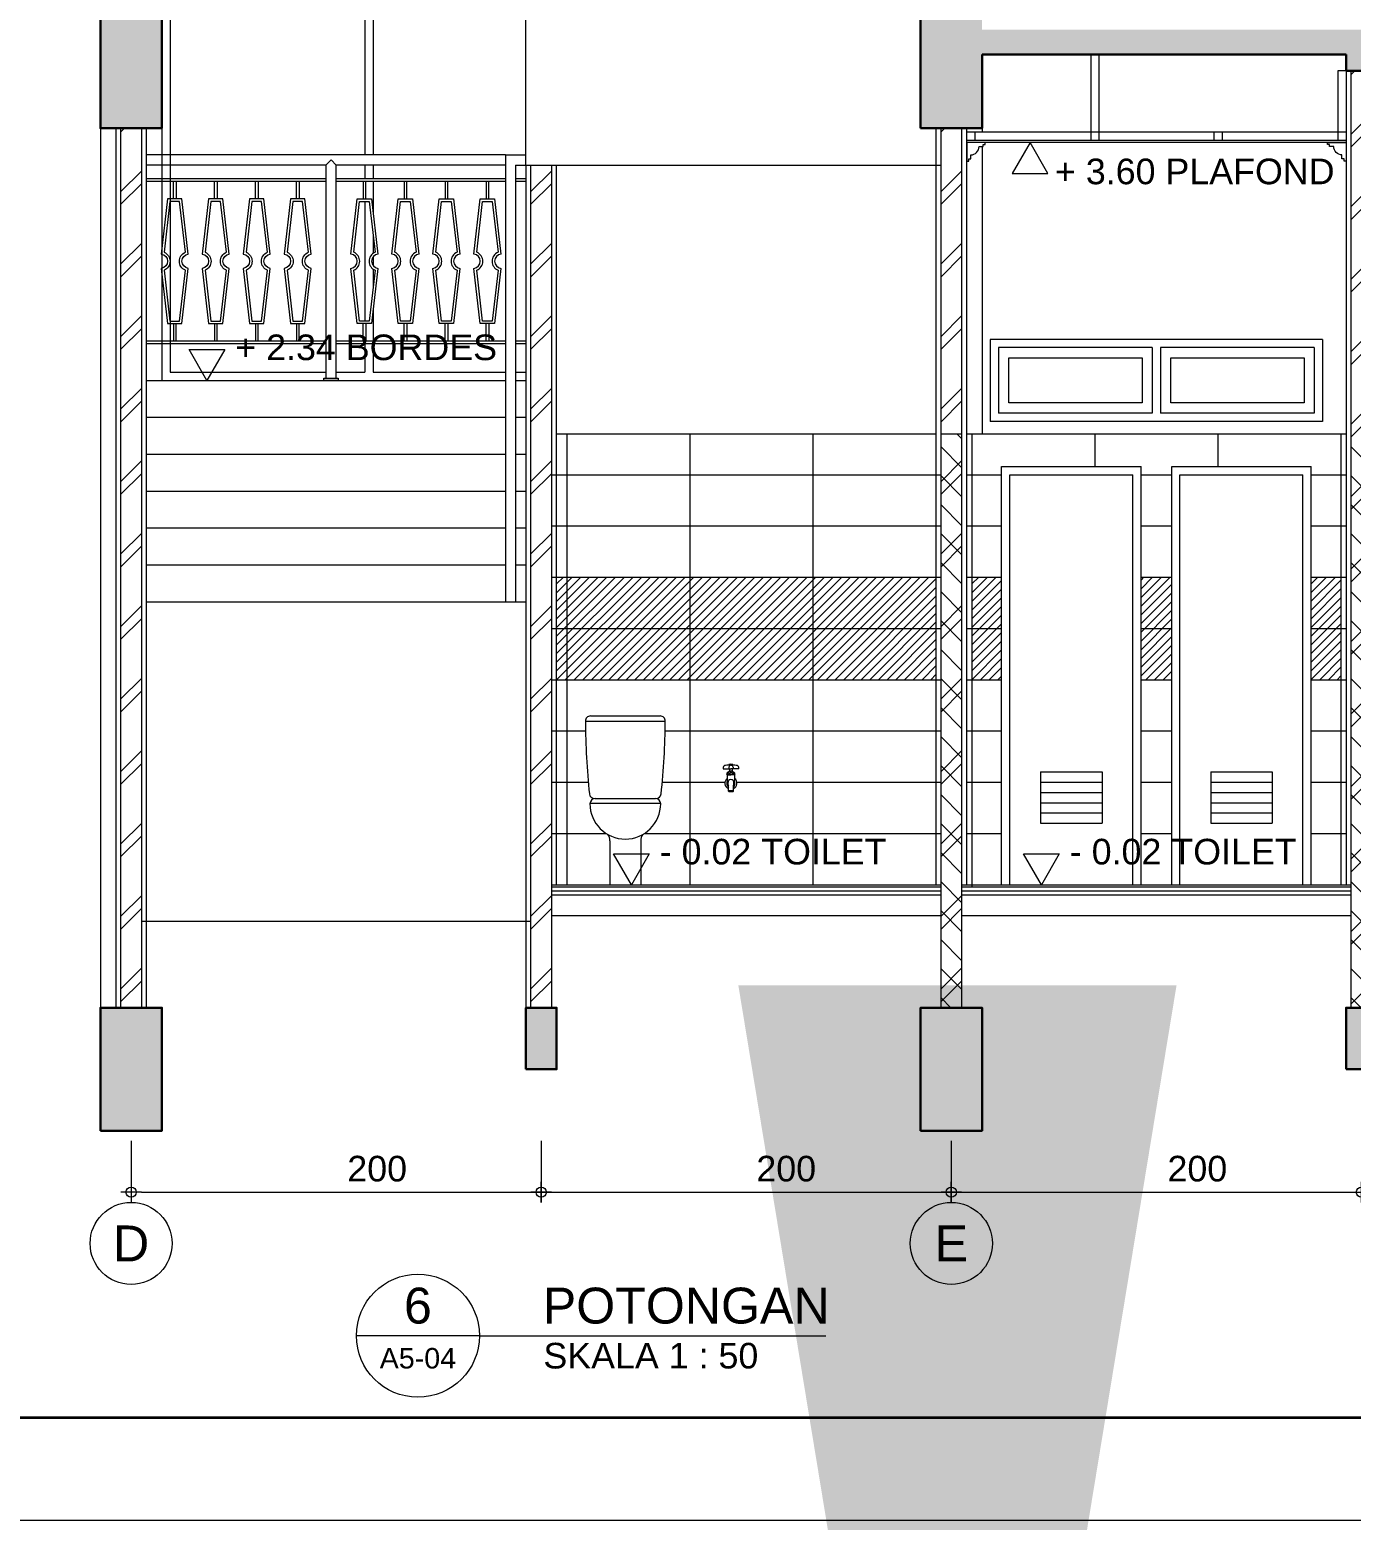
# Model space of a CAD drawing. Header units: millimetres. Extents: x -11 to 1625, y -267 to 180.
# Drawn here: x 1108.73 to 1121.62, y -47 to -32.46 of the extents above; entities that cross this region are included whole.
import ezdxf
from ezdxf.enums import TextEntityAlignment as Align

# ---------------------------------------------------------------- set-up
doc = ezdxf.new("R2010")
doc.units = ezdxf.units.MM
for name, color, linetype, lineweight in [('ars', 11, 'Continuous', 5), ('blk', 1, 'Continuous', 30), ('DIMENSI', 8, 'Continuous', 9), ('GRS KOP', 1, 'Continuous', 35), ('kop', 7, 'Continuous', 20), ('kus', 63, 'Continuous', 15), ('lan', 7, 'Continuous', 15), ('not', 7, 'Continuous', 20), ('pla', 213, 'Continuous', 15), ('SANITAIR', 4, 'Continuous', 5), ('sol kol', 8, 'Continuous', 0), ('tem', 5, 'Continuous', 20), ('u', 6, 'Continuous', 20)]:
    doc.layers.add(name, color=color, linetype=linetype, lineweight=lineweight)
doc.styles.add('aku', font='arial.ttf')
doc.styles.add('BARU', font='complex.shx')
doc.styles.add('S', font='SIMPLEX', dxfattribs={"width": 1.1})
doc.styles.get("Standard").update_dxf_attribs({"font": 'ARIALUNI.TTF'})
doc.linetypes.add('BATTING', pattern='A,0.0001,-0.1,[134,ltypeshp.shx,S=0.1,R=0,X=-0.1,Y=0],-0.2,[134,ltypeshp.shx,S=0.1,R=180,X=0.1,Y=0],-0.1', length=0.4001)
doc.dimstyles.new('H1.20 LAYOUT', dxfattribs={"dimtxt": 40, "dimasz": 13, "dimexe": 30, "dimexo": 0, "dimgap": 10, "dimtad": 2, "dimtih": 1, "dimtoh": 1, "dimdec": 0, "dimlfac": 0.1, "dimzin": 0, "dimdsep": 46, "dimtxsty": 'aku', "dimblk": 'DOT', "dimcen": 0.09, "dimclrd": 256, "dimclre": 256, "dimclrt": 2, "dimadec": 0, "dimazin": 0, "dimtfac": 1, "dimtdec": 0, "dimtix": 1, "dimtofl": 0, "dimtmove": 0, "dimatfit": 3, "dimfxl": 0, "dimtolj": 1, "dimtzin": 0, "dimlwd": -1, "dimlwe": 5, "dimarcsym": 0})
doc.dimstyles.new('SK 50', dxfattribs={"dimtxt": 0.25, "dimasz": 0.1, "dimexe": 0, "dimexo": 0, "dimgap": 0.1, "dimtad": 1, "dimdec": 0, "dimlfac": 50, "dimzin": 12, "dimdsep": 46, "dimtxsty": 'Standard', "dimblk": 'BULAT', "dimcen": 0.1, "dimclrd": 256, "dimclre": 256, "dimclrt": 256, "dimadec": 0, "dimazin": 3, "dimtfac": 1, "dimtdec": 0, "dimtofl": 0, "dimtmove": 0, "dimatfit": 3, "dimldrblk": 'BULAT', "dimfxl": 0, "dimtolj": 1, "dimtzin": 0, "dimlwd": -1, "dimlwe": -1, "dimarcsym": 0})

# ---------------------------------------------------------------- blocks, each defined once
blk = doc.blocks.new('kop')
at = {"layer": 'GRS KOP'}
blk.add_lwpolyline([(1, 54), (83, 54), (83, 1), (1, 1)], close=True, dxfattribs=at)
at = {"layer": 'kop', "color": 7}
blk.add_line((0, 0), (84, 0), dxfattribs=at)
at = {"layer": 'kop', "style": 'BARU', "flags": 4}
for p, height in [((73.8, 5.4), 0.35), ((80.303, 5.382), 0.25), ((73.8, 4.9), 0.35), ((80.303, 4.882), 0.25), ((73.8, 4.4), 0.35), ((80.303, 4.382), 0.25)]:
    blk.add_attdef('-', p, '', height=height, dxfattribs=at)
at = {"layer": 'kop', "flags": 4}
for tag, p in [('AR-00', (78.057, 2.648)), ('00', (81.238, 2.647))]:
    blk.add_attdef(tag, text='', height=0.35, dxfattribs=at).set_placement(p, align=Align.MIDDLE)
blk = doc.blocks.new('PEIL')
blk.add_lwpolyline([(-0.188, 0.325), (0.188, 0.325), (0, 0)], close=True)
at = {"style": 'S', "width": 1.1, "flags": 4}
blk.add_attdef('CAT', (0.265, 0.036), '', height=0.2, dxfattribs=at)
blk = doc.blocks.new('PEILA')
blk.add_lwpolyline([(-0.188, -0.325), (0.188, -0.325), (0, 0)], close=True)
at = {"style": 'S', "width": 1.1, "flags": 4}
blk.add_attdef('CAT', (0.265, -0.289), '', height=0.2, dxfattribs=at)
blk = doc.blocks.new('BULAT')
for p, q in [((-1, 0), (1, 0)), ((0, -1), (0, 1))]:
    blk.add_line(p, q)
blk.add_circle((0, 0), 0.5)
blk = doc.blocks.new('*D208')
at = {"layer": 'Defpoints', "color": 0, "ltscale": 0.15}
for p in [(1117.718, -43.3), (1121.718, -43.3), (1121.718, -43.8)]:
    blk.add_point(p, dxfattribs=at)
at = {"layer": 'u', "ltscale": 0.15}
for p, q in [((1117.718, -43.3), (1117.718, -43.8)), ((1121.718, -43.3), (1121.718, -43.8)), ((1117.818, -43.8), (1121.618, -43.8))]:
    blk.add_line(p, q, dxfattribs=at)
at = {"layer": 'u', "ltscale": 0.15, "xscale": 0.1, "yscale": 0.1, "zscale": 0.1, "rotation": 180}
blk.add_blockref('BULAT', (1117.718, -43.8), dxfattribs=at)
at = {"layer": 'u', "ltscale": 0.15, "xscale": 0.1, "yscale": 0.1, "zscale": 0.1}
blk.add_blockref('BULAT', (1121.718, -43.8), dxfattribs=at)
at = {"layer": 'u', "ltscale": 0.15, "insert": (1120.118, -43.572), "char_height": 0.25, "attachment_point": 5}
blk.add_mtext('\\A1;200', dxfattribs=at)
blk = doc.blocks.new('NAV')
blk.add_circle((0, -0.4), 0.4)
at = {"style": 'S', "width": 0.75, "flags": 4}
blk.add_attdef('AV', text='', height=0.3, dxfattribs=at).set_placement((0, -0.4), align=Align.MIDDLE)
blk = doc.blocks.new('Ndtpd')
blk.add_line((0.747, 0), (-0.747, 0))
blk.add_circle((0, 0), 0.747)
at = {"flags": 4}
for tag, height, p in [('NO', 0.5, (0, 0.148)), ('NOLBR', 0.3, (0, -0.398))]:
    blk.add_attdef(tag, text='', height=height, dxfattribs=at).set_placement(p, align=Align.CENTER)
for tag, p, height in [('NDTPD', (1.516, 0.148), 0.5), ('SKALA', (1.523, -0.398), 0.3)]:
    blk.add_attdef(tag, p, '', height=height, dxfattribs=at)
blk = doc.blocks.new('STWC1')
for p, q in [((-0.1699, 0.823), (0.1699, 0.823)), ((-0.195, 0.798), (0.195, 0.798)), ((-0.1724, 0.3975), (0.1724, 0.3975)), ((-0.1475, 0.42), (0.1475, 0.42)), ((-0.075, 0.2133), (-0.075, 0)), ((0.075, 0.2133), (0.075, 0)), ((-0.075, 0), (0.075, 0))]:
    blk.add_line(p, q)
for centre, radius, start, end in [((-0.1699, 0.798), 0.025, 90, 180.39841), ((0.1699, 0.798), 0.025, 359.60159, 90), ((3.4253, 0.823), 3.6203, 180.39841, 186.03501), ((-3.4253, 0.823), 3.6203, 353.96499, 359.60159), ((-0.1501, 0.445), 0.025, 186.03501, 270), ((0.1501, 0.445), 0.025, 270, 353.96499), ((-0.1475, 0.395), 0.025, 90, 180), ((0, 0.395), 0.1725, 180, 0), ((0.1475, 0.395), 0.025, 360, 90), ((-0.1307, 0.2133), 0.0557, 0, 34.31983), ((0.1307, 0.2133), 0.0557, 145.68017, 180)]:
    blk.add_arc(centre, radius, start, end)
blk = doc.blocks.new('KRAN DPN')
for p, q in [((-0.0069, 0.0496), (-0.0069, 0.044)), ((-0.0068, 0.056), (-0.0068, 0.0577)), ((0, 0.0556), (-0.0009, 0.0556)), ((0, 0.0556), (0.0009, 0.0556)), ((0.0068, 0.056), (0.0068, 0.0577)), ((0.0069, 0.0496), (0.0069, 0.044)), ((-0.0255, 0.044), (0, 0.044)), ((-0.012, 0.0236), (-0.012, 0.0058)), ((-0.012, 0.0236), (0, 0.0236)), ((-0.005, 0.0356), (-0.0116, 0.0311)), ((-0.005, 0.0356), (0, 0.0356)), ((-0.0044, 0.044), (-0.0044, 0.0357)), ((-0.0044, 0.0436), (-0.0044, 0.0357)), ((0.0255, 0.044), (0, 0.044)), ((0.005, 0.0356), (0, 0.0356)), ((0.012, 0.0236), (0, 0.0236)), ((0.0044, 0.044), (0.0044, 0.0357)), ((0.005, 0.0356), (0.0116, 0.0311)), ((0.012, 0.0236), (0.012, 0.0058)), ((-0.0084, -0.0295), (-0.0084, -0.0107)), ((0.0084, -0.0295), (0.0084, -0.0107))]:
    blk.add_line(p, q)
for points in [[(-0.0093, 0.0249, -0.135076), (-0.01, 0.0251, -0.106889), (-0.0107, 0.0258, -0.081996), (-0.0112, 0.0268, -0.070252), (-0.0114, 0.0281, -0.070252), (-0.0112, 0.0295, -0.081996), (-0.0107, 0.0305, -0.106889), (-0.01, 0.0312, -0.135076), (-0.0093, 0.0314, -0.135076), (-0.0086, 0.0312, -0.106889), (-0.0078, 0.0305, -0.081996), (-0.0073, 0.0295, -0.070252), (-0.0071, 0.0281, -0.070252), (-0.0073, 0.0268, -0.081996), (-0.0078, 0.0258, -0.106889), (-0.0086, 0.0251, -0.135076)], [(0.0093, 0.0249, 0.135076), (0.01, 0.0251, 0.106889), (0.0107, 0.0258, 0.081996), (0.0112, 0.0268, 0.070252), (0.0114, 0.0281, 0.070252), (0.0112, 0.0295, 0.081996), (0.0107, 0.0305, 0.106889), (0.01, 0.0312, 0.135076), (0.0093, 0.0314, 0.135076), (0.0086, 0.0312, 0.106889), (0.0078, 0.0305, 0.081996), (0.0073, 0.0295, 0.070252), (0.0071, 0.0281, 0.070252), (0.0073, 0.0268, 0.081996), (0.0078, 0.0258, 0.106889), (0.0086, 0.0251, 0.135076)], [(-0.0084, -0.0295, 0.335448), (-0.0082, -0.0298, 0.039851), (-0.0059, -0.0302, 0.01707), (-0.0035, -0.0304, 0.012148), (0, -0.0305, 0.012148), (0.0035, -0.0304, 0.01707), (0.0059, -0.0302, 0.039851), (0.0082, -0.0298, 0.335448), (0.0084, -0.0295, 0.335448), (0.0082, -0.0293, 0.039851), (0.0059, -0.0288, 0.01707), (0.0035, -0.0286, 0.012148), (0, -0.0285, 0.012148), (-0.0035, -0.0286, 0.01707), (-0.0059, -0.0288, 0.039851), (-0.0082, -0.0293, 0.335448)]]:
    blk.add_lwpolyline(points, format="xyb", close=True)
for points in [[(0, 0.0252, -0.069918), (-0.002, 0.0255, -0.08174), (-0.0035, 0.0262, -0.106925), (-0.0045, 0.0273, -0.135638), (-0.0048, 0.0284, -0.135638), (-0.0045, 0.0295, -0.106925), (-0.0035, 0.0306, -0.08174), (-0.002, 0.0313, -0.069918), (0, 0.0316, -0.069918)], [(0, 0.0252, 0.069918), (0.002, 0.0255, 0.08174), (0.0035, 0.0262, 0.106925), (0.0045, 0.0273, 0.135638), (0.0048, 0.0284, 0.135638), (0.0045, 0.0295, 0.106925), (0.0035, 0.0306, 0.08174), (0.002, 0.0313, 0.069918), (0, 0.0316, 0.069918)]]:
    blk.add_lwpolyline(points, format="xyb")
for centre, radius, start, end in [((-0.0178, 0.0468), 0.0082, 86.021, 200.2935), ((-0.0014, -0.0518), 0.1079, 89.2732, 98.4366), ((-0.0009, 0.0496), 0.006, 90, 180), ((0.0002, 0.0318), 0.0269, 90.4162, 105.0874), ((-0.0002, 0.0318), 0.0269, 74.9126, 89.5838), ((0.0014, -0.0518), 0.1079, 81.5634, 90.7268), ((0.0009, 0.0496), 0.006, 0, 90), ((0.0178, 0.0468), 0.0082, 339.7065, 93.979), ((-0.0006, -0.0034), 0.0192, 126.5275, 246.031), ((-0.0086, 0.0266), 0.0054, 124.3, 175.2185), ((-0.0086, 0.0278), 0.0054, 188.1598, 231.4655), ((0.0126, -0.002), 0.0258, 162.5463, 215.4552), ((0.0072, -0.0035), 0.0172, 149.7355, 204.8477), ((0, 0), 0.00923, 33.9868, 146.0132), ((-0.0072, -0.0035), 0.0172, 335.1523, 30.2645), ((0.0006, -0.0034), 0.0192, 293.969, 53.4725), ((-0.0126, -0.002), 0.0258, 324.5448, 17.4537), ((0.0086, 0.0266), 0.0054, 4.7815, 55.7), ((0.0086, 0.0278), 0.0054, 308.5345, 351.8402)]:
    blk.add_arc(centre, radius, start, end)
blk = doc.blocks.new('*D214')
at = {"layer": 'Defpoints', "color": 0, "ltscale": 0.15}
for p in [(1109.718, -43.3), (1113.718, -43.3), (1113.718, -43.8)]:
    blk.add_point(p, dxfattribs=at)
at = {"layer": 'u', "ltscale": 0.15}
for p, q in [((1109.718, -43.3), (1109.718, -43.8)), ((1113.718, -43.3), (1113.718, -43.8)), ((1109.818, -43.8), (1113.618, -43.8))]:
    blk.add_line(p, q, dxfattribs=at)
at = {"layer": 'u', "ltscale": 0.15, "xscale": 0.1, "yscale": 0.1, "zscale": 0.1, "rotation": 180}
blk.add_blockref('BULAT', (1109.718, -43.8), dxfattribs=at)
at = {"layer": 'u', "ltscale": 0.15, "xscale": 0.1, "yscale": 0.1, "zscale": 0.1}
blk.add_blockref('BULAT', (1113.718, -43.8), dxfattribs=at)
at = {"layer": 'u', "ltscale": 0.15, "insert": (1112.118, -43.572), "char_height": 0.25, "attachment_point": 5}
blk.add_mtext('\\A1;200', dxfattribs=at)
blk = doc.blocks.new('*D215')
at = {"layer": 'Defpoints', "color": 0, "ltscale": 0.15}
for p in [(1113.718, -43.3), (1117.718, -43.3), (1117.718, -43.8)]:
    blk.add_point(p, dxfattribs=at)
at = {"layer": 'u', "ltscale": 0.15}
for p, q in [((1113.718, -43.3), (1113.718, -43.8)), ((1117.718, -43.3), (1117.718, -43.8)), ((1113.818, -43.8), (1117.618, -43.8))]:
    blk.add_line(p, q, dxfattribs=at)
at = {"layer": 'u', "ltscale": 0.15, "xscale": 0.1, "yscale": 0.1, "zscale": 0.1, "rotation": 180}
blk.add_blockref('BULAT', (1113.718, -43.8), dxfattribs=at)
at = {"layer": 'u', "ltscale": 0.15, "xscale": 0.1, "yscale": 0.1, "zscale": 0.1}
blk.add_blockref('BULAT', (1117.718, -43.8), dxfattribs=at)
at = {"layer": 'u', "ltscale": 0.15, "insert": (1116.108, -43.572), "char_height": 0.25, "attachment_point": 5}
blk.add_mtext('\\A1;200', dxfattribs=at)
blk = doc.blocks.new('_Dot')
at = {"color": 0, "linetype": 'ByBlock', "lineweight": -2}
blk.add_line((-0.5, 0), (-1, 0), dxfattribs=at)
at = {"color": 0, "linetype": 'ByBlock', "const_width": 0.5}
blk.add_lwpolyline([(-0.25, 0, 1), (0.25, 0, 1)], format="xyb", close=True, dxfattribs=at)

msp = doc.modelspace()

# ---------------------------------------------------------------- hatches: boundary and pattern name
at = {"layer": 'ars'}
h = msp.add_hatch(dxfattribs=at)
h.set_pattern_fill('TEMBOK', color=256, scale=0.5)
h.set_pattern_definition([(45, (1093.7268, -139.858), (-0.3535534, 0.3535534), []), (45, (1093.8518, -139.858), (-0.3535534, 0.3535534), [])])
h.paths.add_polyline_path([(1121.6183396, -42.0000001), (1121.6183396, -32.8600001), (1121.8183396, -32.8600001), (1121.8183396, -42.0000001)])
h = msp.add_hatch(dxfattribs=at)
h.set_pattern_fill('TEMBOK', color=256, scale=0.5)
h.set_pattern_definition([(45, (1081.7268, -140.418), (-0.3535534, 0.3535534), []), (45, (1081.8518, -140.418), (-0.3535534, 0.3535534), [])])
h.paths.add_polyline_path([(1109.8183396, -33.4200001), (1109.6183396, -33.4200001), (1109.6183396, -42.0000001), (1109.8183396, -42.0000001)])
h = msp.add_hatch(dxfattribs=at)
h.set_pattern_fill('TEMBOK', color=256, scale=0.5)
h.set_pattern_definition([(45, (1089.7268, -140.418), (-0.3535534, 0.3535534), []), (45, (1089.8518, -140.418), (-0.3535534, 0.3535534), [])])
h.paths.add_polyline_path([(1117.8183396, -33.4200001), (1117.6183396, -33.4200001), (1117.6183396, -42.0000001), (1117.8183396, -42.0000001)])
h = msp.add_hatch(dxfattribs=at)
h.set_pattern_fill('TEMBOK', color=256, scale=0.5)
h.set_pattern_definition([(45, (1085.7268, -140.418), (-0.3535534, 0.3535534), []), (45, (1085.8518, -140.418), (-0.3535534, 0.3535534), [])])
h.paths.add_polyline_path([(1113.8183396, -33.7800001), (1113.6183396, -33.7800001), (1113.6183396, -42.0000001), (1113.8183396, -42.0000001)])
h = msp.add_hatch(dxfattribs=at)
h.set_pattern_fill('_USER', color=256, scale=0.2, angle=135, pattern_type=0)
h.set_pattern_definition([(135, (922.94349, -51.44166), (-0.14142136, -0.14142136), [])])
h.paths.add_polyline_path([(1117.8183396, -36.4000001), (1117.6183396, -36.4000001), (1117.6183396, -42.0000001), (1117.8183396, -42.0000001)])
h = msp.add_hatch(dxfattribs=at)
h.set_pattern_fill('_USER', color=256, scale=0.2, angle=135, pattern_type=0)
h.set_pattern_definition([(135, (926.94349, -51.44166), (-0.14142136, -0.14142136), [])])
h.paths.add_polyline_path([(1121.8183396, -36.4000001), (1121.6183396, -36.4000001), (1121.6183396, -42.0000001), (1121.8183396, -42.0000001)])
h = msp.add_hatch(dxfattribs=at)
h.set_pattern_fill('_USER', color=256, scale=0.06, angle=45, pattern_type=0)
h.set_pattern_definition([(45, (1113.86834, -38.8), (-0.0424264, 0.0424264), [])])
h.paths.add_polyline_path([(1113.9683396, -37.8000001), (1113.8683396, -37.8000001), (1113.8683396, -38.3000001), (1113.9683396, -38.3000001)])
h.paths.add_polyline_path([(1113.9683396, -38.3000001), (1113.8683396, -38.3000001), (1113.8683396, -38.8000001), (1113.9683396, -38.8000001)])
h.paths.add_polyline_path([(1115.1683396, -38.3000001), (1113.9683396, -38.3000001), (1113.9683396, -38.8000001), (1115.1683396, -38.8000001)])
h.paths.add_polyline_path([(1115.1683396, -37.8000001), (1113.9683396, -37.8000001), (1113.9683396, -38.3000001), (1115.1683396, -38.3000001)])
h.paths.add_polyline_path([(1116.3683396, -37.8000001), (1115.1683396, -37.8000001), (1115.1683396, -38.3000001), (1116.3683396, -38.3000001)])
h.paths.add_polyline_path([(1116.3683396, -38.3000001), (1115.1683396, -38.3000001), (1115.1683396, -38.8000001), (1116.3683396, -38.8000001)])
h.paths.add_polyline_path([(1117.5683396, -38.3000001), (1116.3683396, -38.3000001), (1116.3683396, -38.8000001), (1117.5683396, -38.8000001)])
h.paths.add_polyline_path([(1117.5683396, -37.8000001), (1116.3683396, -37.8000001), (1116.3683396, -38.3000001), (1117.5683396, -38.3000001)])
h = msp.add_hatch(dxfattribs=at)
h.set_pattern_fill('_USER', color=256, scale=0.06, angle=45, pattern_type=0)
h.set_pattern_definition([(45, (1117.91834, -38.8), (-0.0424264, 0.0424264), [])])
h.paths.add_polyline_path([(1118.2083396, -37.8000001), (1117.9183396, -37.8000001), (1117.9183396, -38.3000001), (1118.2083396, -38.3000001)])
h.paths.add_polyline_path([(1118.2083396, -38.3000001), (1117.9183396, -38.3000001), (1117.9183396, -38.8000001), (1118.2083396, -38.8000001)])
h.paths.add_polyline_path([(1119.8683396, -38.3000001), (1119.5683396, -38.3000001), (1119.5683396, -38.8000001), (1119.8683396, -38.8000001)])
h.paths.add_polyline_path([(1119.8683396, -37.8000001), (1119.5683396, -37.8000001), (1119.5683396, -38.3000001), (1119.8683396, -38.3000001)])
h.paths.add_polyline_path([(1121.5183396, -38.3000001), (1121.2283396, -38.3000001), (1121.2283396, -38.8000001), (1121.5183396, -38.8000001)])
h.paths.add_polyline_path([(1121.5183396, -37.8000001), (1121.2283396, -37.8000001), (1121.2283396, -38.3000001), (1121.5183396, -38.3000001)])
h.paths.add_polyline_path([(1122.2083396, -38.3000001), (1121.9183396, -38.3000001), (1121.9183396, -38.6120755), (1121.9498378, -38.6120755), (1121.9498378, -38.6307759, -0.2620446885), (1121.9614864, -38.6521102, 0.9545475369), (1121.9756139, -38.6525519), (1121.9756139, -38.6418707, -0.3544917486), (1121.9747371, -38.6221517), (1122.0691108, -38.6221517, -0.3700013096), (1122.0678223, -38.6422922, -0.0906961372), (1122.0613441, -38.7017023, 0.83313214), (1122.0675788, -38.7048776), (1122.0675788, -38.7032451, -0.166360529), (1122.0680995, -38.7016802, -0.1055473206), (1122.0700399, -38.7000138, -0.0683389471), (1122.072614, -38.6990368, -0.1093476086), (1122.0794646, -38.6989787, -0.1469343923), (1122.0845705, -38.7017755), (1122.0845705, -38.703101, -0.0042406896), (1122.0845705, -38.7031442), (1122.0845705, -38.709686), (1122.0979895, -38.709686), (1122.0979895, -38.7209018), (1122.1112812, -38.7209018), (1122.1112812, -38.7046997, -0.7440592374), (1122.1112812, -38.7462329), (1122.1112812, -38.729201), (1122.0979895, -38.729201), (1122.0979895, -38.7387569), (1122.0845705, -38.7387569), (1122.0845705, -38.7453309, -0.166360529), (1122.0840498, -38.7468958, -0.1055473206), (1122.0821094, -38.7485622, -0.0683389472), (1122.0795353, -38.7495393, -0.0545113418), (1122.0761132, -38.7499429, -0.0545113418), (1122.0726847, -38.7495974, -0.1469343923), (1122.0675788, -38.7468005), (1122.0675788, -38.745475, -0.0042406904), (1122.0675788, -38.7454318), (1122.0675788, -38.7414838), (1122.0508778, -38.7414838, 0.2962922963), (1122.0472231, -38.7438579, -0.130230193), (1122.0399776, -38.752862), (1122.0452656, -38.752862, -0.127932428), (1122.0482179, -38.7590894, -0.0470913607), (1122.0486194, -38.7633427, -0.0470913607), (1122.0482179, -38.7675961, -0.127932428), (1122.0452656, -38.7738234), (1122.0385977, -38.7738234), (1122.0385977, -38.8000001), (1122.2083396, -38.8000001)])
h.paths.add_polyline_path([(1122.0463066, -38.5967412, -0.0574835238), (1122.0464, -38.6021386, 0.0574835238), (1122.0463066, -38.5967412, 0.0446208872), (1122.0458005, -38.5944918, 0.0873732721), (1122.044824, -38.592638, 0.2319511366), (1122.0440828, -38.5922746, -0.2319511366), (1122.044824, -38.592638, -0.0873732721), (1122.0458005, -38.5944918, -0.0446208872)], flags=16)
h.paths.add_polyline_path([(1121.9962329, -38.6029429, -0.0471004619), (1121.9960339, -38.5988549, 0.0471004619), (1121.9962329, -38.6029429, 0.0478574219), (1121.9967809, -38.6051975, 0.0910933392), (1121.9978217, -38.6070334, 0.2218759109), (1121.9986388, -38.6074147, -0.221875911), (1121.9978217, -38.6070334, -0.0910933391), (1121.9967809, -38.6051975, -0.047857422)], flags=16)
h.paths.add_polyline_path([(1122.0213608, -38.5922746, -0.0511669996), (1122.0274752, -38.5929019, -0.0650168452), (1122.0320519, -38.5944918, -0.1752102012), (1122.0371365, -38.5998446, -0.1752102012), (1122.0320519, -38.6051975, -0.0650168452), (1122.0274752, -38.6067873, -0.0511669996), (1122.0213608, -38.6074147, -0.0511669996), (1122.0152463, -38.6067873, -0.0650168452), (1122.0106696, -38.6051975, -0.1752102012), (1122.005585, -38.5998446, -0.1752102012), (1122.0106696, -38.5944918, -0.0650168452), (1122.0152463, -38.5929019, -0.0511669996)], flags=16)
h.paths.add_polyline_path([(1122.2083396, -37.8000001), (1121.9183396, -37.8000001), (1121.9183396, -38.3000001), (1122.2083396, -38.3000001)])
h.paths.add_polyline_path([(1121.9957263, -38.752862), (1121.9971894, -38.752862), (1121.9971894, -38.7315522, 0.0958842362), (1121.9957451, -38.7240898, 0.2172684002), (1121.9720347, -38.7015298, 0.1900743688), (1121.9573725, -38.7021608, -0.2146818492), (1121.8949563, -38.7018947), (1121.8949563, -38.7060976), (1121.8683396, -38.7429579), (1121.8683396, -38.8000001), (1122.0030048, -38.8000001), (1122.0030048, -38.7738234), (1121.9957263, -38.7738234, -0.1354062664), (1121.9931397, -38.7707537, -0.0607743567), (1121.9921295, -38.7675961, -0.0470913607), (1121.991728, -38.7633427, -0.0470913607), (1121.9921295, -38.7590894, -0.0607743567), (1121.9931397, -38.7559318, -0.1354062664)])
h.paths.add_polyline_path([(1123.8683396, -38.3000001), (1123.5683396, -38.3000001), (1123.5683396, -38.8000001), (1123.8683396, -38.8000001)])
h.paths.add_polyline_path([(1123.8683396, -37.8000001), (1123.5683396, -37.8000001), (1123.5683396, -38.3000001), (1123.8683396, -38.3000001)])
h.paths.add_polyline_path([(1125.5183396, -38.3000001), (1125.2283396, -38.3000001), (1125.2283396, -38.8000001), (1125.5183396, -38.8000001)])
h.paths.add_polyline_path([(1125.5183396, -37.8000001), (1125.2283396, -37.8000001), (1125.2283396, -38.3000001), (1125.5183396, -38.3000001)])
h.paths.add_polyline_path([(1125.5683396, -37.8000001), (1125.5183396, -37.8000001), (1125.5183396, -38.3000001), (1125.5683396, -38.3000001)])
h.paths.add_polyline_path([(1125.5683396, -38.3000001), (1125.5183396, -38.3000001), (1125.5183396, -38.8000001), (1125.5683396, -38.8000001)])
at = {"layer": 'sol kol'}
h = msp.add_hatch(color=256, dxfattribs=at)
h.dxf.hatch_style = 1
h.paths.add_polyline_path([(1109.4183396, -33.4200001), (1110.0183396, -33.4200001), (1110.0183396, -32.2200001), (1109.4183396, -32.2200001)])
h = msp.add_hatch(color=256, dxfattribs=at)
h.dxf.hatch_style = 1
h.paths.add_polyline_path([(1117.4183396, -33.4200001), (1118.0183396, -33.4200001), (1118.0183396, -32.2200001), (1117.4183396, -32.2200001)])
h = msp.add_hatch(color=256, dxfattribs=at)
h.dxf.hatch_style = 1
h.paths.add_polyline_path([(1125.4183396, -32.7000001), (1125.4183396, -32.4600001), (1118.0183396, -32.4600001), (1118.0183396, -32.7000001), (1121.5683396, -32.7000001), (1121.5683396, -32.8600001), (1121.8683396, -32.8600001), (1121.8683396, -32.7000001)])
h = msp.add_hatch(color=256, dxfattribs=at)
h.dxf.hatch_style = 1
h.paths.add_polyline_path([(1109.4183396, -43.2000001), (1110.0183396, -43.2000001), (1110.0183396, -42.0000001), (1109.4183396, -42.0000001)])
h = msp.add_hatch(color=256, dxfattribs=at)
h.dxf.hatch_style = 1
h.paths.add_polyline_path([(1113.5683396, -42.6000001), (1113.8683396, -42.6000001), (1113.8683396, -42.0000001), (1113.5683396, -42.0000001)])
h = msp.add_hatch(color=256, dxfattribs=at)
h.dxf.hatch_style = 1
h.paths.add_polyline_path([(1117.4183396, -43.2000001), (1118.0183396, -43.2000001), (1118.0183396, -42.0000001), (1117.4183396, -42.0000001)])
h = msp.add_hatch(color=256, dxfattribs=at)
h.dxf.hatch_style = 1
h.paths.add_polyline_path([(1121.5683396, -42.6000001), (1121.8683396, -42.6000001), (1121.8683396, -42.0000001), (1121.5683396, -42.0000001)])

# ---------------------------------------------------------------- linework, layer by layer
at = {"layer": 'ars'}
for p, q in [((1121.5683396, -33.5600001), (1117.8683396, -33.5600001)), ((1113.3683396, -33.6800001), (1113.3683396, -38.0400001)), ((1113.3683396, -33.6800001), (1113.5683396, -33.6800001)), ((1113.4683396, -33.7800001), (1113.4683396, -38.0400001)), ((1113.4683396, -33.7800001), (1113.5683396, -33.7800001)), ((1110.1558396, -33.9386437), (1110.1558396, -34.1094104)), ((1110.5558396, -33.9386437), (1110.5558396, -34.1094104)), ((1110.9558396, -33.9386437), (1110.9558396, -34.1094104)), ((1111.3558396, -33.9386437), (1111.3558396, -34.1094104)), ((1111.9808396, -33.9386437), (1111.9808396, -34.1094104)), ((1112.3808396, -33.9386437), (1112.3808396, -34.1094104)), ((1112.7808396, -33.9386437), (1112.7808396, -34.1094104)), ((1113.1808396, -33.9386437), (1113.1808396, -34.1094104)), ((1113.8683396, -36.4000001), (1117.5683396, -36.4000001)), ((1113.9683396, -36.4000001), (1113.9683396, -40.8000001)), ((1115.1683396, -36.4000001), (1115.1683396, -40.8000001)), ((1116.3683396, -36.4000001), (1116.3683396, -40.8000001)), ((1117.6183396, -36.4000001), (1117.8183396, -36.4000001)), ((1117.8683396, -36.4000001), (1121.5683396, -36.4000001)), ((1117.9183396, -36.4000001), (1117.9183396, -40.8200001)), ((1119.1183396, -36.4000001), (1119.1183396, -36.7200001)), ((1120.3183396, -36.4000001), (1120.3183396, -36.7200001)), ((1121.5183396, -36.4000001), (1121.5183396, -40.8000001)), ((1113.8183396, -36.8000001), (1117.6183396, -36.8000001)), ((1117.8683396, -36.8000001), (1118.2083396, -36.8000001)), ((1119.5683396, -36.8000001), (1119.8683396, -36.8000001)), ((1121.2283396, -36.8000001), (1121.5683396, -36.8000001)), ((1113.8183396, -37.3000001), (1117.6183396, -37.3000001)), ((1117.8683396, -37.3000001), (1118.2083396, -37.3000001)), ((1119.5683396, -37.3000001), (1119.8683396, -37.3000001)), ((1121.2283396, -37.3000001), (1121.5683396, -37.3000001)), ((1113.8183396, -37.8000001), (1117.6183396, -37.8000001)), ((1117.8683396, -37.8000001), (1118.2083396, -37.8000001)), ((1119.5683396, -37.8000001), (1119.8683396, -37.8000001)), ((1121.2283396, -37.8000001), (1121.5683396, -37.8000001)), ((1113.8183396, -38.3000001), (1117.6183396, -38.3000001)), ((1117.8683396, -38.3000001), (1118.2083396, -38.3000001)), ((1119.5683396, -38.3000001), (1119.8683396, -38.3000001)), ((1121.2283396, -38.3000001), (1121.5683396, -38.3000001)), ((1113.8183396, -38.8000001), (1117.6183396, -38.8000001)), ((1117.8683396, -38.8000001), (1118.2083396, -38.8000001)), ((1119.5683396, -38.8000001), (1119.8683396, -38.8000001)), ((1121.2283396, -38.8000001), (1121.5683396, -38.8000001)), ((1113.8183396, -39.3000001), (1114.1498591, -39.3000001)), ((1114.9269149, -39.3000001), (1117.6183396, -39.3000001)), ((1117.8683396, -39.3000001), (1118.2083396, -39.3000001)), ((1119.5683396, -39.3000001), (1119.8683396, -39.3000001)), ((1121.2283396, -39.3000001), (1121.5683396, -39.3000001)), ((1113.8183396, -39.8000001), (1114.1772621, -39.8000001)), ((1114.899512, -39.8000001), (1115.5104001, -39.8000001)), ((1115.6262791, -39.8000001), (1117.6183396, -39.8000001)), ((1117.8683396, -39.8000001), (1118.2083396, -39.8000001)), ((1118.5883396, -39.8000001), (1119.1883396, -39.8000001)), ((1119.5683396, -39.8000001), (1119.8683396, -39.8000001)), ((1120.2483396, -39.8000001), (1120.8483396, -39.8000001)), ((1121.2283396, -39.8000001), (1121.5683396, -39.8000001)), ((1118.5883396, -39.9000001), (1119.1883396, -39.9000001)), ((1120.2483396, -39.9000001), (1120.8483396, -39.9000001)), ((1118.5883396, -40.0000001), (1119.1883396, -40.0000001)), ((1118.5883396, -40.1000001), (1119.1883396, -40.1000001)), ((1120.2483396, -40.0000001), (1120.8483396, -40.0000001)), ((1120.2483396, -40.1000001), (1120.8483396, -40.1000001)), ((1113.8183396, -40.3000001), (1114.3515047, -40.3000001)), ((1114.7252693, -40.3000001), (1117.6183396, -40.3000001)), ((1117.8683396, -40.3000001), (1118.2083396, -40.3000001)), ((1119.5683396, -40.3000001), (1119.8683396, -40.3000001)), ((1121.2283396, -40.3000001), (1121.5683396, -40.3000001)), ((1113.8183396, -40.8000001), (1117.6183396, -40.8000001)), ((1113.8183396, -40.8200001), (1117.6183396, -40.8200001)), ((1117.8183396, -40.8000001), (1121.6183396, -40.8000001)), ((1117.8183396, -40.8200001), (1121.6183396, -40.8200001))]:
    msp.add_line(p, q, dxfattribs=at)
at = {"layer": 'ars', "ltscale": 0.15}
for p, q in [((1110.1558396, -35.4966735), (1110.1558396, -35.3259069)), ((1110.5558396, -35.4966735), (1110.5558396, -35.3259069)), ((1110.9558396, -35.4966735), (1110.9558396, -35.3259069)), ((1111.3558396, -35.4966735), (1111.3558396, -35.3259069)), ((1111.9808396, -35.4966735), (1111.9808396, -35.3259069)), ((1112.3808396, -35.4966735), (1112.3808396, -35.3259069)), ((1112.7808396, -35.4966735), (1112.7808396, -35.3259069)), ((1113.1808396, -35.4966735), (1113.1808396, -35.3259069))]:
    msp.add_line(p, q, dxfattribs=at)
at = {"layer": 'ars', "linetype": 'BATTING', "ltscale": 0.1}
for p, q in [((1113.8183396, -40.8600001), (1117.6183396, -40.8600001)), ((1117.8183396, -40.8600001), (1121.6183396, -40.8600001))]:
    msp.add_line(p, q, dxfattribs=at)
at = {"layer": 'ars'}
for points in [[(1121.6183396, -42.0000001), (1121.6183396, -32.8600001), (1121.8183396, -32.8600001), (1121.8183396, -42.0000001)], [(1111.7383396, -35.8800001), (1111.5983396, -35.8800001), (1111.5983396, -35.8600001), (1111.7383396, -35.8600001)]]:
    msp.add_lwpolyline(points, close=True, dxfattribs=at)
for points in [[(1109.8183396, -33.4200001), (1109.8183396, -42.0000001), (1109.6183396, -42.0000001), (1109.6183396, -33.4200001)], [(1117.8183396, -33.4200001), (1117.8183396, -42.0000001), (1117.6183396, -42.0000001), (1117.6183396, -33.4200001)], [(1113.3683396, -33.6800001), (1109.8683396, -33.6800001)], [(1111.6183396, -33.7800001), (1111.6683396, -33.7300001), (1111.7183396, -33.7800001)], [(1111.6183396, -33.7800001), (1109.8683396, -33.7800001)], [(1111.6183396, -33.7800001), (1111.6183396, -35.8600001), (1111.7183396, -35.8600001), (1111.7183396, -33.7800001)], [(1113.3683396, -33.7800001), (1111.7183396, -33.7800001)], [(1113.8183396, -33.7800001), (1113.8183396, -42.0000001), (1113.6183396, -42.0000001), (1113.6183396, -33.7800001)], [(1111.6183396, -33.912543), (1109.8683396, -33.912543)], [(1111.6183396, -33.9386437), (1109.8683396, -33.9386437)], [(1110.1308396, -34.1094104), (1110.1308396, -33.9386437)], [(1110.5308396, -34.1094104), (1110.5308396, -33.9386437)], [(1110.9308396, -34.1094104), (1110.9308396, -33.9386437)], [(1111.3308396, -34.1094104), (1111.3308396, -33.9386437)], [(1113.3683396, -33.912543), (1111.7183396, -33.912543)], [(1113.3683396, -33.9386437), (1111.7183396, -33.9386437)], [(1112.0058396, -34.1094104), (1112.0058396, -33.9386437)], [(1112.4058396, -34.1094104), (1112.4058396, -33.9386437)], [(1112.8058396, -34.1094104), (1112.8058396, -33.9386437)], [(1113.2058396, -34.1094104), (1113.2058396, -33.9386437)], [(1113.5683396, -33.912543), (1113.4683396, -33.912543)], [(1113.5683396, -33.9386437), (1113.4683396, -33.9386437)], [(1110.1308396, -35.3259069), (1110.1308396, -35.4966735)], [(1110.5308396, -35.3259069), (1110.5308396, -35.4966735)], [(1110.9308396, -35.3259069), (1110.9308396, -35.4966735)], [(1111.3308396, -35.3259069), (1111.3308396, -35.4966735)], [(1112.0058396, -35.3259069), (1112.0058396, -35.4966735)], [(1112.4058396, -35.3259069), (1112.4058396, -35.4966735)], [(1112.8058396, -35.3259069), (1112.8058396, -35.4966735)], [(1113.2058396, -35.3259069), (1113.2058396, -35.4966735)], [(1111.6183396, -35.4966735), (1109.8683396, -35.4966735)], [(1111.6183396, -35.5227743), (1109.8683396, -35.5227743)], [(1113.3683396, -35.4966735), (1111.7183396, -35.4966735)], [(1113.3683396, -35.5227743), (1111.7183396, -35.5227743)], [(1113.5683396, -35.4966735), (1113.4683396, -35.4966735)], [(1113.5683396, -35.5227743), (1113.4683396, -35.5227743)]]:
    msp.add_lwpolyline(points, dxfattribs=at)
at = {"layer": 'ars', "ltscale": 0.15}
for points in [[(1110.2133396, -35.3259069), (1110.2744875, -34.7872565, -0.8755163967), (1110.2744875, -34.6480607), (1110.2133396, -34.1094104), (1110.0733396, -34.1094104), (1110.0121917, -34.6480607, -0.8755163967), (1110.0121917, -34.7872565), (1110.0733396, -35.3259069)], [(1110.1910171, -35.3009069), (1110.2472458, -34.8055896, -0.6674821511), (1110.2472458, -34.6297277), (1110.1910171, -34.1344104), (1110.0956622, -34.1344104), (1110.0394335, -34.6297277, -0.6674821511), (1110.0394335, -34.8055896), (1110.0956622, -35.3009069)], [(1110.6133396, -35.3259069), (1110.6744875, -34.7872565, -0.8755163967), (1110.6744875, -34.6480607), (1110.6133396, -34.1094104), (1110.4733396, -34.1094104), (1110.4121917, -34.6480607, -0.8755163967), (1110.4121917, -34.7872565), (1110.4733396, -35.3259069)], [(1110.5910171, -35.3009069), (1110.6472458, -34.8055896, -0.6674821511), (1110.6472458, -34.6297277), (1110.5910171, -34.1344104), (1110.4956622, -34.1344104), (1110.4394335, -34.6297277, -0.6674821511), (1110.4394335, -34.8055896), (1110.4956622, -35.3009069)], [(1111.0133396, -35.3259069), (1111.0744875, -34.7872565, -0.8755163967), (1111.0744875, -34.6480607), (1111.0133396, -34.1094104), (1110.8733396, -34.1094104), (1110.8121917, -34.6480607, -0.8755163967), (1110.8121917, -34.7872565), (1110.8733396, -35.3259069)], [(1110.9910171, -35.3009069), (1111.0472458, -34.8055896, -0.6674821511), (1111.0472458, -34.6297277), (1110.9910171, -34.1344104), (1110.8956622, -34.1344104), (1110.8394335, -34.6297277, -0.6674821511), (1110.8394335, -34.8055896), (1110.8956622, -35.3009069)], [(1111.4133396, -35.3259069), (1111.4744875, -34.7872565, -0.8755163967), (1111.4744875, -34.6480607), (1111.4133396, -34.1094104), (1111.2733396, -34.1094104), (1111.2121917, -34.6480607, -0.8755163967), (1111.2121917, -34.7872565), (1111.2733396, -35.3259069)], [(1111.3910171, -35.3009069), (1111.4472458, -34.8055896, -0.6674821511), (1111.4472458, -34.6297277), (1111.3910171, -34.1344104), (1111.2956622, -34.1344104), (1111.2394335, -34.6297277, -0.6674821511), (1111.2394335, -34.8055896), (1111.2956622, -35.3009069)], [(1111.9233396, -35.3259069), (1111.8621917, -34.7872565, 0.8755163967), (1111.8621917, -34.6480607), (1111.9233396, -34.1094104), (1112.0633396, -34.1094104), (1112.1244875, -34.6480607, 0.8755163967), (1112.1244875, -34.7872565), (1112.0633396, -35.3259069)], [(1111.9456622, -35.3009069), (1111.8894335, -34.8055896, 0.6674821511), (1111.8894335, -34.6297277), (1111.9456622, -34.1344104), (1112.0410171, -34.1344104), (1112.0972458, -34.6297277, 0.6674821511), (1112.0972458, -34.8055896), (1112.0410171, -35.3009069)], [(1112.3233396, -35.3259069), (1112.2621917, -34.7872565, 0.8755163967), (1112.2621917, -34.6480607), (1112.3233396, -34.1094104), (1112.4633396, -34.1094104), (1112.5244875, -34.6480607, 0.8755163967), (1112.5244875, -34.7872565), (1112.4633396, -35.3259069)], [(1112.3456622, -35.3009069), (1112.2894335, -34.8055896, 0.6674821511), (1112.2894335, -34.6297277), (1112.3456622, -34.1344104), (1112.4410171, -34.1344104), (1112.4972458, -34.6297277, 0.6674821511), (1112.4972458, -34.8055896), (1112.4410171, -35.3009069)], [(1112.7233396, -35.3259069), (1112.6621917, -34.7872565, 0.8755163967), (1112.6621917, -34.6480607), (1112.7233396, -34.1094104), (1112.8633396, -34.1094104), (1112.9244875, -34.6480607, 0.8755163967), (1112.9244875, -34.7872565), (1112.8633396, -35.3259069)], [(1112.7456622, -35.3009069), (1112.6894335, -34.8055896, 0.6674821511), (1112.6894335, -34.6297277), (1112.7456622, -34.1344104), (1112.8410171, -34.1344104), (1112.8972458, -34.6297277, 0.6674821511), (1112.8972458, -34.8055896), (1112.8410171, -35.3009069)], [(1113.1233396, -35.3259069), (1113.0621917, -34.7872565, 0.8755163967), (1113.0621917, -34.6480607), (1113.1233396, -34.1094104), (1113.2633396, -34.1094104), (1113.3244875, -34.6480607, 0.8755163967), (1113.3244875, -34.7872565), (1113.2633396, -35.3259069)], [(1113.1456622, -35.3009069), (1113.0894335, -34.8055896, 0.6674821511), (1113.0894335, -34.6297277), (1113.1456622, -34.1344104), (1113.2410171, -34.1344104), (1113.2972458, -34.6297277, 0.6674821511), (1113.2972458, -34.8055896), (1113.2410171, -35.3009069)]]:
    msp.add_lwpolyline(points, format="xyb", close=True, dxfattribs=at)
at = {"layer": 'blk'}
for p, q in [((1117.4183396, -33.4200001), (1117.4183396, -32.2200001)), ((1118.0183396, -32.7000001), (1121.5683396, -32.7000001)), ((1118.0183396, -32.7000001), (1118.0183396, -33.4200001)), ((1121.5683396, -32.7000001), (1121.5683396, -32.8600001)), ((1121.5683396, -32.8600001), (1121.8683396, -32.8600001)), ((1118.0183396, -33.4200001), (1117.4183396, -33.4200001))]:
    msp.add_line(p, q, dxfattribs=at)
for points in [[(1110.0183396, -33.4200001), (1109.4183396, -33.4200001), (1109.4183396, -32.2200001), (1110.0183396, -32.2200001)], [(1109.4183396, -43.2000001), (1110.0183396, -43.2000001), (1110.0183396, -42.0000001), (1109.4183396, -42.0000001)], [(1113.5683396, -42.6000001), (1113.8683396, -42.6000001), (1113.8683396, -42.0000001), (1113.5683396, -42.0000001)], [(1117.4183396, -43.2000001), (1118.0183396, -43.2000001), (1118.0183396, -42.0000001), (1117.4183396, -42.0000001)], [(1121.5683396, -42.6000001), (1121.8683396, -42.6000001), (1121.8683396, -42.0000001), (1121.5683396, -42.0000001)]]:
    msp.add_lwpolyline(points, close=True, dxfattribs=at)
at = {"layer": 'kus'}
for p, q in [((1110.0983396, -30.1200001), (1110.0983396, -35.8000001)), ((1111.9983396, -30.1200001), (1111.9983396, -33.6800001)), ((1112.0783396, -30.1200001), (1112.0783396, -33.6800001)), ((1111.9983396, -33.7800001), (1111.9983396, -33.912543)), ((1112.0783396, -33.7800001), (1112.0783396, -33.912543)), ((1112.0783396, -33.9386437), (1112.0783396, -34.2415451)), ((1111.9983396, -34.1344104), (1111.9983396, -35.3009069)), ((1112.0783396, -34.463184), (1112.0783396, -34.6402413)), ((1112.0783396, -34.6745569), (1112.0783396, -34.7607603)), ((1112.0783396, -34.795076), (1112.0783396, -34.9721333)), ((1112.0783396, -35.1937722), (1112.0783396, -35.4966735)), ((1111.9983396, -35.5227743), (1111.9983396, -35.8000001)), ((1112.0783396, -35.5227743), (1112.0783396, -35.8000001)), ((1121.3383396, -35.4800001), (1118.0983396, -35.4800001)), ((1118.0983396, -35.4800001), (1118.0983396, -36.2800001)), ((1119.6783396, -35.5600001), (1118.1783396, -35.5600001)), ((1118.1783396, -35.5600001), (1118.1783396, -36.2000001)), ((1119.6783396, -35.5600001), (1119.6783396, -36.2000001)), ((1121.2583396, -35.5600001), (1119.7583396, -35.5600001)), ((1119.7583396, -35.5600001), (1119.7583396, -36.2000001)), ((1121.2583396, -35.5600001), (1121.2583396, -36.2000001)), ((1121.3383396, -35.4800001), (1121.3383396, -36.2800001)), ((1110.0983396, -35.8000001), (1111.6183396, -35.8000001)), ((1111.7183396, -35.8000001), (1111.9983396, -35.8000001)), ((1112.0783396, -35.8000001), (1113.3683396, -35.8000001)), ((1113.4683396, -35.8000001), (1113.5683396, -35.8000001)), ((1119.6783396, -36.2000001), (1118.1783396, -36.2000001)), ((1121.2583396, -36.2000001), (1119.7583396, -36.2000001)), ((1121.3383396, -36.2800001), (1118.0983396, -36.2800001)), ((1118.2083396, -40.8000001), (1118.2083396, -36.7200001)), ((1118.2083396, -36.7200001), (1119.5683396, -36.7200001)), ((1119.5683396, -40.8000001), (1119.5683396, -36.7200001)), ((1119.8683396, -40.8000001), (1119.8683396, -36.7200001)), ((1119.8683396, -36.7200001), (1121.2283396, -36.7200001)), ((1121.2283396, -40.8000001), (1121.2283396, -36.7200001)), ((1118.2883396, -40.8000001), (1118.2883396, -36.8000001)), ((1118.2883396, -36.8000001), (1119.4883396, -36.8000001)), ((1119.4883396, -40.8000001), (1119.4883396, -36.8000001)), ((1119.9483396, -40.8000001), (1119.9483396, -36.8000001)), ((1119.9483396, -36.8000001), (1121.1483396, -36.8000001)), ((1121.1483396, -40.8000001), (1121.1483396, -36.8000001)), ((1118.5883396, -39.7000001), (1119.1883396, -39.7000001)), ((1118.5883396, -39.7000001), (1118.5883396, -40.2000001)), ((1119.1883396, -39.7000001), (1119.1883396, -40.2000001)), ((1120.2483396, -39.7000001), (1120.8483396, -39.7000001)), ((1120.2483396, -39.7000001), (1120.2483396, -40.2000001)), ((1120.8483396, -39.7000001), (1120.8483396, -40.2000001)), ((1118.5883396, -40.2000001), (1119.1883396, -40.2000001)), ((1120.2483396, -40.2000001), (1120.8483396, -40.2000001))]:
    msp.add_line(p, q, dxfattribs=at)
for points in [[(1119.5783396, -35.6600001), (1119.5783396, -36.1000001), (1118.2783396, -36.1000001), (1118.2783396, -35.6600001)], [(1121.1583396, -35.6600001), (1121.1583396, -36.1000001), (1119.8583396, -36.1000001), (1119.8583396, -35.6600001)]]:
    msp.add_lwpolyline(points, close=True, dxfattribs=at)
at = {"layer": 'lan'}
for p, q in [((1113.5683396, -33.7800001), (1113.5683396, -27.9600001)), ((1121.5683396, -32.8600001), (1121.5683396, -40.8000001)), ((1109.5683396, -33.4200001), (1109.5683396, -42.0000001)), ((1109.8683396, -42.0000001), (1109.8683396, -33.4200001)), ((1117.5683396, -33.4200001), (1117.5683396, -40.8000001)), ((1117.8683396, -40.8000001), (1117.8683396, -33.4200001)), ((1113.5683396, -33.7800001), (1113.5683396, -42.0000001)), ((1113.5683396, -33.7800001), (1117.6183396, -33.7800001)), ((1113.8683396, -40.8000001), (1113.8683396, -33.7800001)), ((1109.8683396, -35.8800001), (1113.3683396, -35.8800001)), ((1113.4683396, -35.8800001), (1113.5683396, -35.8800001)), ((1109.8683396, -36.2400001), (1113.3683396, -36.2400001)), ((1113.4683396, -36.2400001), (1113.5683396, -36.2400001)), ((1109.8683396, -36.6000001), (1113.3683396, -36.6000001)), ((1113.4683396, -36.6000001), (1113.5683396, -36.6000001)), ((1109.8683396, -36.9600001), (1113.3683396, -36.9600001)), ((1113.4683396, -36.9600001), (1113.5683396, -36.9600001)), ((1109.8683396, -37.3200001), (1113.3683396, -37.3200001)), ((1113.4683396, -37.3200001), (1113.5683396, -37.3200001)), ((1109.8683396, -37.6800001), (1113.3683396, -37.6800001)), ((1113.4683396, -37.6800001), (1113.5683396, -37.6800001)), ((1109.8683396, -38.0400001), (1113.5683396, -38.0400001)), ((1113.8183396, -40.9000001), (1117.6183396, -40.9000001)), ((1117.8183396, -40.9000001), (1121.6183396, -40.9000001)), ((1113.8183396, -41.1000001), (1117.6183396, -41.1000001)), ((1117.8183396, -41.1000001), (1121.6183396, -41.1000001)), ((1113.6183396, -41.1600001), (1109.8183396, -41.1600001))]:
    msp.add_line(p, q, dxfattribs=at)
for points in [[(1118.0283396, -33.6000001), (1118.0283396, -33.5800001), (1118.0483396, -33.5800001), (1118.0483396, -33.5600001), (1117.8683396, -33.5600001), (1117.8683396, -33.7400001), (1117.8883396, -33.7400001), (1117.8883396, -33.7200001), (1117.9083396, -33.7200001), (1117.9083396, -33.6800001, 0.4142135624), (1117.9883396, -33.6000001)], [(1121.4083396, -33.6000001), (1121.4083396, -33.5800001), (1121.3883396, -33.5800001), (1121.3883396, -33.5600001), (1121.5683396, -33.5600001), (1121.5683396, -33.7400001), (1121.5483396, -33.7400001), (1121.5483396, -33.7200001), (1121.5283396, -33.7200001), (1121.5283396, -33.6800001, -0.4142135624), (1121.4483396, -33.6000001)]]:
    msp.add_lwpolyline(points, format="xyb", close=True, dxfattribs=at)
at = {"layer": 'not'}
msp.add_line((1113.1156447, -45.2000001), (1116.4936866, -45.2000001), dxfattribs=at)
at = {"layer": 'pla'}
for p, q in [((1119.0783396, -32.7000001), (1119.0783396, -33.5400001)), ((1119.1583396, -32.7000001), (1119.1583396, -33.5400001)), ((1121.4883396, -32.8600001), (1121.4883396, -33.5400001)), ((1121.5683396, -32.8600001), (1121.4883396, -32.8600001)), ((1121.5683396, -33.4600001), (1117.8683396, -33.4600001)), ((1121.5683396, -33.5400001), (1117.8683396, -33.5400001)), ((1117.9483396, -33.4600001), (1117.9483396, -33.5400001)), ((1120.2783396, -33.4600001), (1120.2783396, -33.5400001)), ((1120.3583396, -33.4600001), (1120.3583396, -33.5400001)), ((1121.5683396, -33.4600001), (1121.5683396, -33.5400001))]:
    msp.add_line(p, q, dxfattribs=at)
at = {"layer": 'tem'}
for p, q in [((1109.4183396, -33.4200001), (1109.4183396, -42.0000001)), ((1110.0183396, -33.4200001), (1110.0183396, -35.8800001)), ((1118.0183396, -33.4200001), (1118.0183396, -33.4600001)), ((1118.0183396, -33.6000001), (1118.0183396, -36.4000001))]:
    msp.add_line(p, q, dxfattribs=at)

# ---------------------------------------------------------------- block references
at = {"layer": 'kop'}
msp.add_blockref('kop', (1079.214162, -47.0000001), dxfattribs=at)
at = {"layer": 'not'}
ref = msp.add_blockref('PEILA', (1118.4858556, -33.5600001), dxfattribs=dict(at, xscale=0.9237604307034012, yscale=0.9237604307034012, zscale=0.9237604307034012))
ref.add_attrib('CAT', '+ 3.60 PLAFOND', (1118.729201, -33.966552), dxfattribs={"layer": '0', "height": 0.25, "flags": 4})
ref = msp.add_blockref('PEIL', (1110.457851, -35.8800001), dxfattribs=dict(at, xscale=0.9237604307034012, yscale=0.9237604307034012, zscale=0.9237604307034012))
ref.add_attrib('CAT', '+ 2.34 BORDES', (1110.7345245, -35.6826942), dxfattribs={"layer": '0', "height": 0.25, "flags": 4})
ref = msp.add_blockref('PEIL', (1114.5973271, -40.8000001), dxfattribs=dict(at, xscale=0.9237604307034012, yscale=0.9237604307034012, zscale=0.9237604307034012))
ref.add_attrib('CAT', '- 0.02 TOILET', (1114.8740007, -40.6026942), dxfattribs={"layer": '0', "height": 0.25, "flags": 4})
ref = msp.add_blockref('PEIL', (1118.5973271, -40.8000001), dxfattribs=dict(at, xscale=0.9237604307034012, yscale=0.9237604307034012, zscale=0.9237604307034012))
ref.add_attrib('CAT', '- 0.02 TOILET', (1118.8740007, -40.6026942), dxfattribs={"layer": '0', "height": 0.25, "flags": 4})
ref = msp.add_blockref('NAV', (1109.7183396, -43.9000001), dxfattribs=at)
ref.add_attrib('AV', 'D', dxfattribs={"layer": '0', "height": 0.35, "flags": 4}).set_placement((1109.7183396, -44.3000001), align=Align.MIDDLE)
ref = msp.add_blockref('NAV', (1117.7183396, -43.9000001), dxfattribs=at)
ref.add_attrib('AV', 'E', dxfattribs={"layer": '0', "height": 0.35, "flags": 4}).set_placement((1117.7183396, -44.3000001), align=Align.MIDDLE)
ref = msp.add_blockref('Ndtpd', (1112.5156447, -45.2000001), dxfattribs=dict(at, xscale=0.803212851405533, yscale=0.803212851405533, zscale=0.803212851405533))
ref.add_attrib('NO', '6', dxfattribs={"layer": '0', "height": 0.35, "flags": 4}).set_placement((1112.5153175, -45.0814742), align=Align.CENTER)
ref.add_attrib('NDTPD', 'POTONGAN', (1113.7333293, -45.0814742), dxfattribs={"layer": '0', "height": 0.35, "flags": 4})
ref.add_attrib('NOLBR', 'A5-04', dxfattribs={"layer": '0', "height": 0.2, "flags": 4}).set_placement((1112.5153175, -45.51997), align=Align.CENTER)
ref.add_attrib('SKALA', 'SKALA 1 : 50', (1113.7391294, -45.51997), dxfattribs={"layer": '0', "height": 0.25, "flags": 4})
at = {"layer": 'SANITAIR'}
for name, p, xscale, yscale, zscale in [('STWC1', (1114.538387, -40.8000001), 2, 2, 2), ('KRAN DPN', (1115.5683396, -39.8000001), 2.975482028092233, 2.975482028092233, 2.975482028092233)]:
    msp.add_blockref(name, p, dxfattribs=dict(at, xscale=xscale, yscale=yscale, zscale=zscale))

# ---------------------------------------------------------------- dimensions: what is measured, and where the dimension line sits
at = {"layer": 'u', "ltscale": 0.15}
for base, p1, p2, picture, middle in [((1113.7183396, -43.8000001), (1109.7183396, -43.3000001), (1113.7183396, -43.3000001), '*D214', (1112.1183396, -43.8000001)), ((1121.7183396, -43.8000001), (1117.7183396, -43.3000001), (1121.7183396, -43.3000001), '*D208', (1120.1183396, -43.8000001))]:
    dim = msp.add_linear_dim(base=base, p1=p1, p2=p2, dimstyle='SK 50', dxfattribs=at)
    dim.commit()
    dim.dimension.update_dxf_attribs({"geometry": picture, "text_midpoint": middle, "dimtype": 160})
dim = msp.add_linear_dim(base=(1117.7183396, -43.8000001), p1=(1113.7183396, -43.3000001), p2=(1117.7183396, -43.3000001), dimstyle='SK 50', override={"dimdec": 1}, dxfattribs=at)
dim.commit()
dim.dimension.update_dxf_attribs({"geometry": '*D215', "text_midpoint": (1116.1083396, -43.8000001), "dimtype": 160})

# ---------------------------------------------------------------- leaders
at = {"layer": 'DIMENSI'}
msp.add_leader([(1117.7778255, -54.7814554), (1117.7778255, -54.2373139), (1118.2115802, -54.2373139)], dimstyle='H1.20 LAYOUT', override={"dimgap": 10, "dimtad": 0}, dxfattribs=at)

doc.saveas('drawing.dxf')
